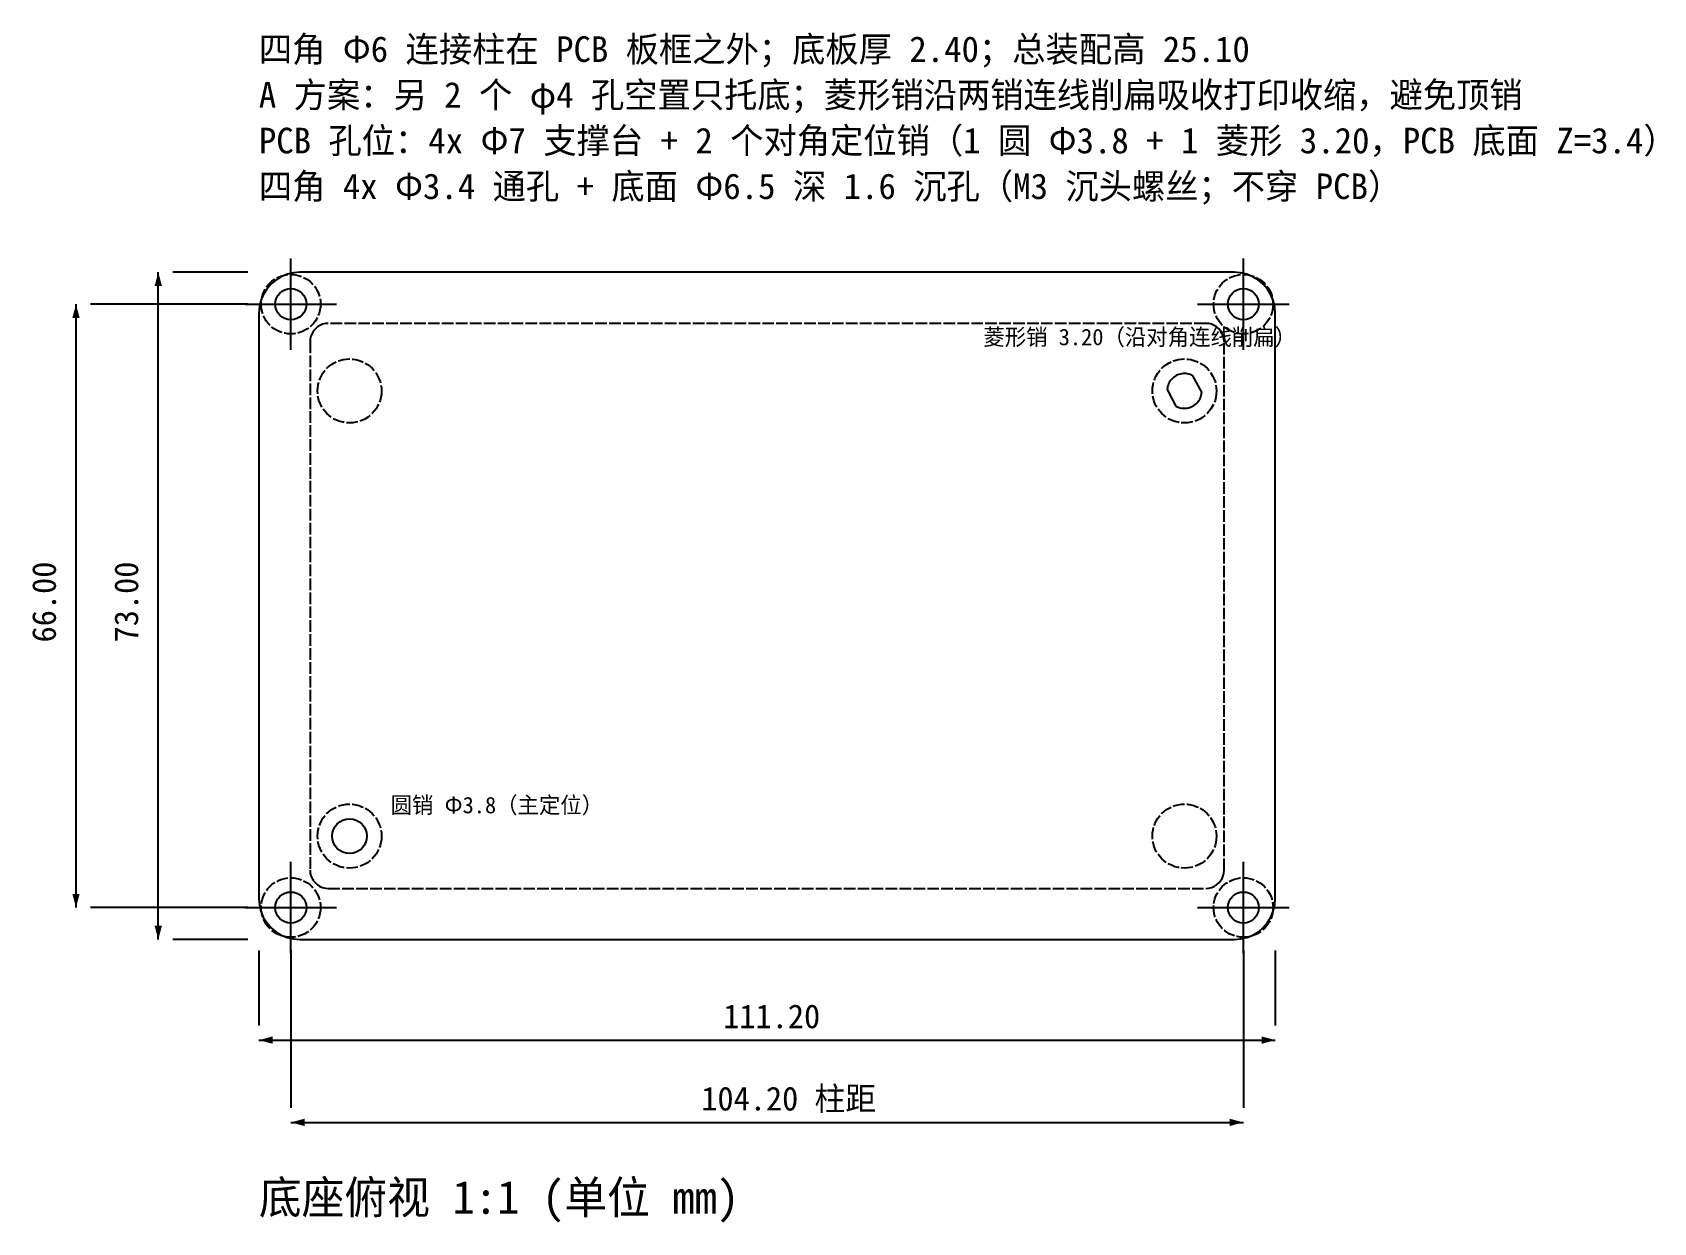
# Model space of a CAD drawing. Header units: millimetres. Extents: x -25 to 153, y -31 to 99.
import ezdxf

# ---------------------------------------------------------------- set-up
doc = ezdxf.new("R2010")
doc.units = ezdxf.units.MM
doc.linetypes.add('DASHED', pattern=[1.524, 1.27, -0.254])
for name, color, linetype in [('CENTER', 8, 'Continuous'), ('DIM', 4, 'Continuous'), ('HOLE', 1, 'Continuous'), ('NOTE', 6, 'Continuous'), ('OUTLINE', 7, 'Continuous'), ('PCB_REF', 8, 'Continuous'), ('TEXT', 7, 'Continuous')]:
    doc.layers.add(name, color=color, linetype=linetype)

msp = doc.modelspace()

# ---------------------------------------------------------------- linework, layer by layer
at = {"layer": 'CENTER'}
for p, q in [((3.5, 64.5), (3.5, 74.5)), ((107.7, 64.5), (107.7, 74.5)), ((-1.5, 69.5), (8.5, 69.5)), ((102.7, 69.5), (112.7, 69.5)), ((3.5, -1.5), (3.5, 8.5)), ((107.7, -1.5), (107.7, 8.5)), ((-1.5, 3.5), (8.5, 3.5)), ((102.7, 3.5), (112.7, 3.5))]:
    msp.add_line(p, q, dxfattribs=at)
at = {"layer": 'CENTER', "linetype": 'DASHED'}
for centre in [(3.5, 69.5), (107.7, 69.5), (3.5, 3.5), (107.7, 3.5)]:
    msp.add_circle(centre, 3.25, dxfattribs=at)
at = {"layer": 'DIM'}
for p, q in [((-11, 0), (-11, 73)), ((-1.2, 73), (-9.4, 73)), ((-20, 3.5), (-20, 69.5)), ((-1.2, 69.5), (-18.4, 69.5)), ((-1.2, 3.5), (-18.4, 3.5)), ((-1.2, 0), (-9.4, 0)), ((0, -1.2), (0, -9.4)), ((3.5, -1.2), (3.5, -18.4)), ((107.7, -1.2), (107.7, -18.4)), ((111.2, -1.2), (111.2, -9.4)), ((0, -11), (111.2, -11)), ((3.5, -20), (107.7, -20))]:
    msp.add_line(p, q, dxfattribs=at)
for points in [[(-11, 73), (-10.6, 71.5), (-11.4, 71.5)], [(-20, 69.5), (-19.6, 68), (-20.4, 68)], [(-20, 3.5), (-19.6, 5), (-20.4, 5)], [(-11, 0), (-10.6, 1.5), (-11.4, 1.5)], [(0, -11), (1.5, -10.6), (1.5, -11.4)], [(111.2, -11), (109.7, -10.6), (109.7, -11.4)], [(3.5, -20), (5, -19.6), (5, -20.4)], [(107.7, -20), (106.2, -19.6), (106.2, -20.4)]]:
    msp.add_solid(points, dxfattribs=at)
at = {"layer": 'HOLE'}
msp.add_lwpolyline([(100.33, 58.35), (100.47, 58.28), (100.62, 58.22), (100.77, 58.17), (100.92, 58.14), (101.08, 58.12), (101.24, 58.11), (101.4, 58.12), (101.56, 58.13), (101.71, 58.16), (101.86, 58.21), (102.01, 58.26), (102.15, 58.33), (102.29, 58.41), (102.42, 58.51), (102.54, 58.61), (102.65, 58.72), (102.76, 58.84), (102.85, 58.97), (102.93, 59.1), (103, 59.25), (103.06, 59.39), (103.1, 59.55), (103.13, 59.7), (103.15, 59.86), (102.19, 61.67), (102.05, 61.74), (101.9, 61.8), (101.75, 61.85), (101.6, 61.88), (101.44, 61.9), (101.28, 61.91), (101.12, 61.9), (100.96, 61.89), (100.81, 61.86), (100.66, 61.81), (100.51, 61.76), (100.37, 61.69), (100.23, 61.61), (100.1, 61.51), (99.98, 61.41), (99.87, 61.3), (99.76, 61.18), (99.67, 61.05), (99.59, 60.92), (99.52, 60.77), (99.46, 60.63), (99.42, 60.47), (99.39, 60.32), (99.37, 60.16)], close=True, dxfattribs=at)
for centre, radius in [((3.5, 69.5), 1.7), ((107.7, 69.5), 1.7), ((9.92, 11.31), 1.9), ((3.5, 3.5), 1.7), ((107.7, 3.5), 1.7)]:
    msp.add_circle(centre, radius, dxfattribs=at)
at = {"layer": 'OUTLINE'}
msp.add_lwpolyline([(111.2, 68.5), (111.14, 69.2), (110.98, 69.89), (110.71, 70.54), (110.34, 71.15), (109.88, 71.68), (109.35, 72.14), (108.74, 72.51), (108.09, 72.78), (107.4, 72.94), (106.7, 73), (4.5, 73), (3.8, 72.94), (3.11, 72.78), (2.46, 72.51), (1.85, 72.14), (1.32, 71.68), (0.86, 71.15), (0.49, 70.54), (0.22, 69.89), (0.06, 69.2), (0, 68.5), (0, 4.5), (0.06, 3.8), (0.22, 3.11), (0.49, 2.46), (0.86, 1.85), (1.32, 1.32), (1.85, 0.86), (2.46, 0.49), (3.11, 0.22), (3.8, 0.06), (4.5, 0), (106.7, 0), (107.4, 0.06), (108.09, 0.22), (108.74, 0.49), (109.35, 0.86), (109.88, 1.32), (110.34, 1.85), (110.71, 2.46), (110.98, 3.11), (111.14, 3.8), (111.2, 4.5)], close=True, dxfattribs=at)
at = {"layer": 'PCB_REF', "linetype": 'DASHED'}
msp.add_lwpolyline([(105.6, 65.4), (105.58, 65.71), (105.5, 66.02), (105.38, 66.31), (105.22, 66.58), (105.01, 66.81), (104.78, 67.02), (104.51, 67.18), (104.22, 67.3), (103.91, 67.38), (103.6, 67.4), (7.6, 67.4), (7.29, 67.38), (6.98, 67.3), (6.69, 67.18), (6.42, 67.02), (6.19, 66.81), (5.98, 66.58), (5.82, 66.31), (5.7, 66.02), (5.62, 65.71), (5.6, 65.4), (5.6, 7.6), (5.62, 7.29), (5.7, 6.98), (5.82, 6.69), (5.98, 6.42), (6.19, 6.19), (6.42, 5.98), (6.69, 5.82), (6.98, 5.7), (7.29, 5.62), (7.6, 5.6), (103.6, 5.6), (103.91, 5.62), (104.22, 5.7), (104.51, 5.82), (104.78, 5.98), (105.01, 6.19), (105.22, 6.42), (105.38, 6.69), (105.5, 6.98), (105.58, 7.29), (105.6, 7.6)], close=True, dxfattribs=at)
for centre in [(9.92, 60.01), (101.26, 60.01), (9.92, 11.31), (101.26, 11.31)]:
    msp.add_circle(centre, 3.5, dxfattribs=at)

# ---------------------------------------------------------------- texts
at = {"layer": 'DIM'}
for s, p in [('66.00', (-22.2, 32.5)), ('73.00', (-13.2, 32.5))]:
    msp.add_text(s, height=2.6, rotation=90, dxfattribs=at).set_placement(p)
for s, p in [('111.20', (50.8, -9.7)), ('104.20 柱距', (48.4, -18.7))]:
    msp.add_text(s, height=2.6, dxfattribs=at).set_placement(p)
at = {"layer": 'NOTE'}
for s, height, p in [('A 方案：另 2 个 φ4 孔空置只托底；菱形销沿两销连线削扁吸收打印收缩，避免顶销', 2.8, (0, 91)), ('菱形销 3.20（沿对角连线削扁）', 1.8, (79.26, 65.01)), ('圆销 Φ3.8（主定位）', 1.8, (14.42, 13.81))]:
    msp.add_text(s, height=height, dxfattribs=at).set_placement(p)
at = {"layer": 'TEXT'}
for s, height, p in [('四角 Φ6 连接柱在 PCB 板框之外；底板厚 2.40；总装配高 25.10', 2.8, (0, 96)), ('PCB 孔位：4x Φ7 支撑台 + 2 个对角定位销（1 圆 Φ3.8 + 1 菱形 3.20，PCB 底面 Z=3.4）', 2.8, (0, 86)), ('四角 4x Φ3.4 通孔 + 底面 Φ6.5 深 1.6 沉孔（M3 沉头螺丝；不穿 PCB）', 2.8, (0, 81)), ('底座俯视 1:1 (单位 mm)', 3.6, (0, -30))]:
    msp.add_text(s, height=height, dxfattribs=at).set_placement(p)

doc.saveas('drawing.dxf')
